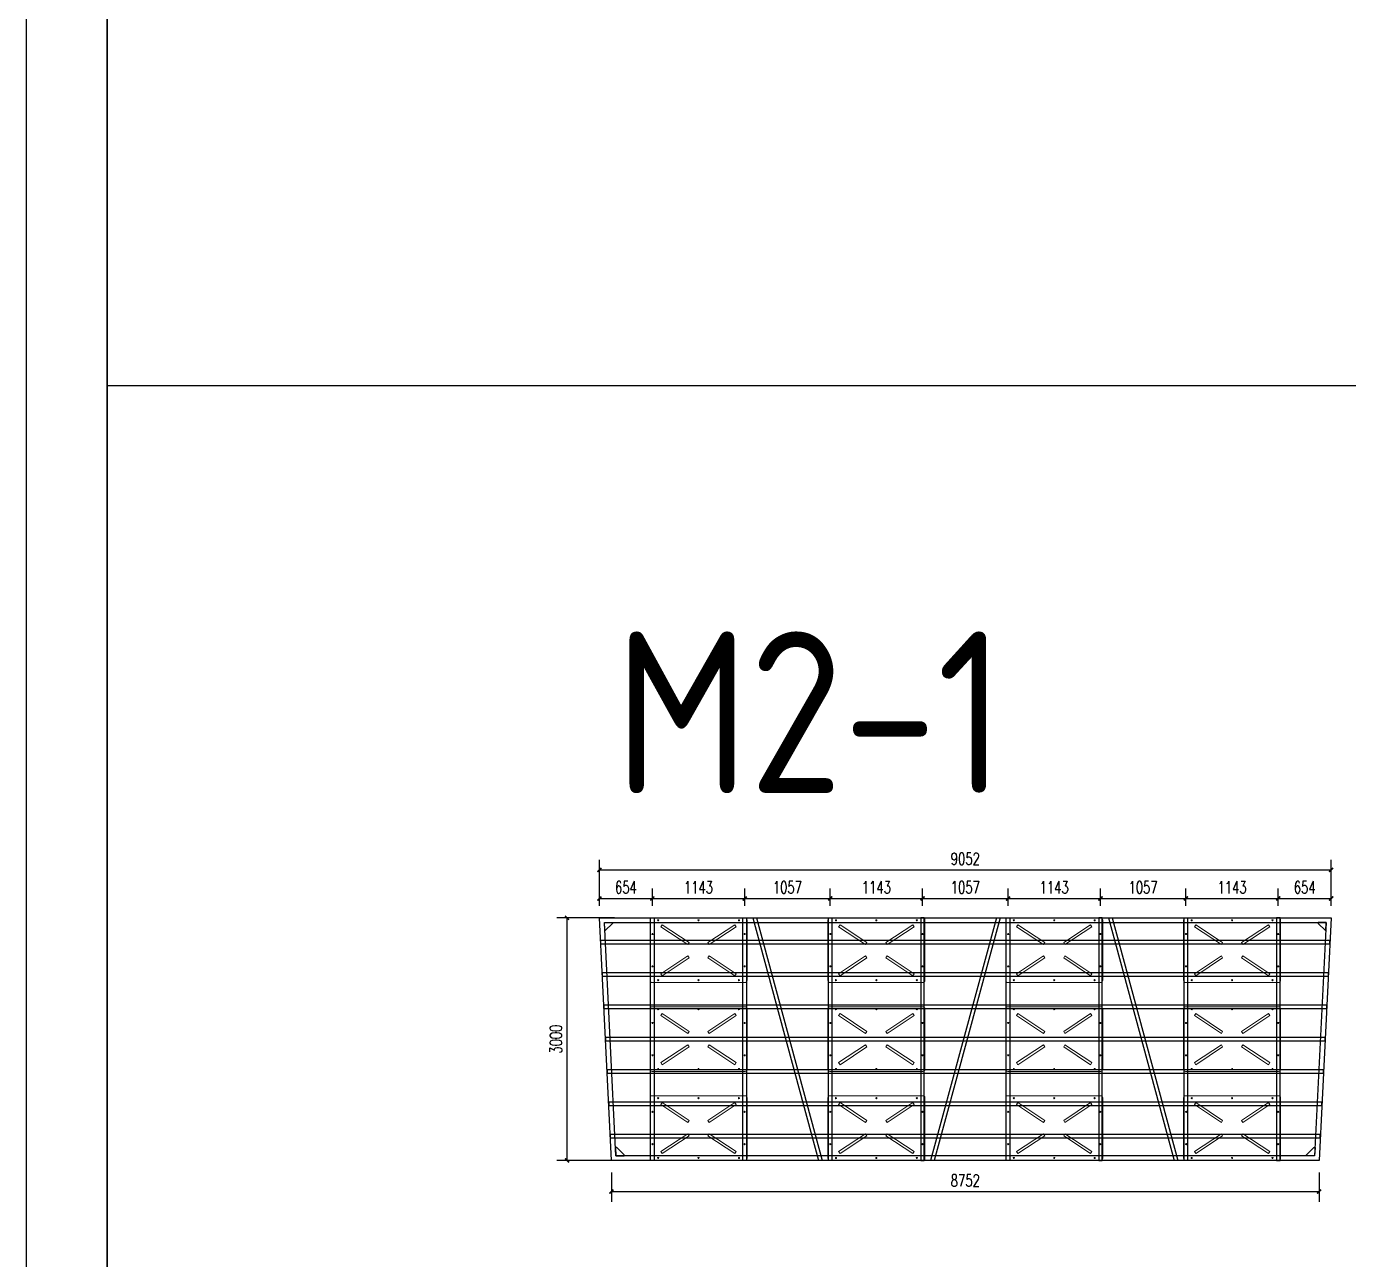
# Model space of a CAD drawing. Extents: x 1254079 to 1500931, y -102737 to 142253.
# Drawn here: x 1283444 to 1299798, y 36727 to 51982 of the extents above; entities that cross this region are included whole.
import ezdxf

# ---------------------------------------------------------------- set-up
doc = ezdxf.new("R2010")
doc.units = 0
doc.header["$LTSCALE"] = 1000
doc.header["$MEASUREMENT"] = 0
for name, color, linetype in [('14#槽钢', 3, 'Continuous'), ('PUB_DIM', 3, 'Continuous'), ('PUB_TEXT', 7, 'Continuous'), ('W-float bowl浮筒', 253, 'Continuous'), ('W-FLOAT_BOWL浮筒', 253, 'Continuous'), ('W-STEEL_FRAME钢架', 3, 'Continuous'), ('W-STEEL_KEEL钢龙骨', 5, 'Continuous')]:
    doc.layers.add(name, color=color, linetype=linetype)
doc.styles.add('_TCH_DIM_T3', font='SIMPLEX', dxfattribs={"width": 0.705882, "bigfont": 'GBCBIG'})
doc.styles.get("Standard").update_dxf_attribs({"font": 'gbenor.shx', "bigfont": 'gbcbig.shx'})
doc.dimstyles.new('_TCH_ARCH&&50', dxfattribs={"dimtxt": 148.75, "dimasz": 50, "dimexe": 125, "dimexo": 150, "dimgap": 63.125, "dimtad": 1, "dimdec": 0, "dimzin": 0, "dimdsep": 46, "dimtxsty": '_TCH_DIM_T3', "dimblk": 'ARCHTICK', "dimcen": 0.09, "dimclrt": 7, "dimazin": 2, "dimtfac": 1, "dimtdec": 0, "dimtix": 1, "dimtmove": 2, "dimatfit": 3, "dimfxl": 0, "dimtolj": 1, "dimtzin": 0, "dimarcsym": 0})

# ---------------------------------------------------------------- blocks, each defined once
blk = doc.blocks.new('*U24')
at = {"layer": '14#槽钢'}
blk.add_lwpolyline([(0, 29946), (0, -29946)], dxfattribs=at)
blk = doc.blocks.new('*U25')
at = {"layer": '14#槽钢', "color": 0, "linetype": 'ByBlock', "lineweight": -2, "transparency": 16777216}
blk.add_blockref('*U24', (0, 0), dxfattribs=at)
blk = doc.blocks.new('_ArchTick')
at = {"color": 0, "linetype": 'ByBlock', "const_width": 0.4}
blk.add_lwpolyline([(-0.5, -0.5), (0.5, 0.5)], dxfattribs=at)
blk = doc.blocks.new('*D1103')
at = {"layer": 'Defpoints', "color": 0, "transparency": 16777216}
for p in [(1291186, 41194), (1290531, 40954), (1291186, 40954)]:
    blk.add_point(p, dxfattribs=at)
at = {"layer": 'PUB_DIM', "color": 0, "lineweight": -2, "transparency": 16777216}
for p, q in [((1290531, 41104), (1290531, 41319)), ((1291186, 41104), (1291186, 41319)), ((1290531, 41194), (1291186, 41194))]:
    blk.add_line(p, q, dxfattribs=at)
at = {"layer": 'PUB_DIM', "color": 0, "lineweight": -2, "transparency": 16777216, "xscale": 50, "yscale": 50, "zscale": 50, "rotation": 180}
blk.add_blockref('_ArchTick', (1290531, 41194), dxfattribs=at)
at = {"layer": 'PUB_DIM', "color": 0, "lineweight": -2, "transparency": 16777216, "xscale": 50, "yscale": 50, "zscale": 50}
blk.add_blockref('_ArchTick', (1291186, 41194), dxfattribs=at)
at = {"layer": 'PUB_DIM', "color": 7, "transparency": 16777216, "insert": (1290859, 41332), "char_height": 148.8, "attachment_point": 5, "style": '_TCH_DIM_T3'}
blk.add_mtext('\\A1;654', dxfattribs=at)
blk = doc.blocks.new('*D1104')
at = {"layer": 'Defpoints', "color": 0, "transparency": 16777216}
for p in [(1292329, 41194), (1291186, 40954), (1292329, 40954)]:
    blk.add_point(p, dxfattribs=at)
at = {"layer": 'PUB_DIM', "color": 0, "lineweight": -2, "transparency": 16777216}
for p, q in [((1291186, 41104), (1291186, 41319)), ((1292329, 41104), (1292329, 41319)), ((1291186, 41194), (1292329, 41194))]:
    blk.add_line(p, q, dxfattribs=at)
at = {"layer": 'PUB_DIM', "color": 0, "lineweight": -2, "transparency": 16777216, "xscale": 50, "yscale": 50, "zscale": 50, "rotation": 180}
blk.add_blockref('_ArchTick', (1291186, 41194), dxfattribs=at)
at = {"layer": 'PUB_DIM', "color": 0, "lineweight": -2, "transparency": 16777216, "xscale": 50, "yscale": 50, "zscale": 50}
blk.add_blockref('_ArchTick', (1292329, 41194), dxfattribs=at)
at = {"layer": 'PUB_DIM', "color": 7, "transparency": 16777216, "insert": (1291757, 41332), "char_height": 148.8, "attachment_point": 5, "style": '_TCH_DIM_T3'}
blk.add_mtext('\\A1;1143', dxfattribs=at)
blk = doc.blocks.new('*D1105')
at = {"layer": 'Defpoints', "color": 0, "transparency": 16777216}
for p in [(1293386, 41194), (1292329, 40954), (1293386, 40954)]:
    blk.add_point(p, dxfattribs=at)
at = {"layer": 'PUB_DIM', "color": 0, "lineweight": -2, "transparency": 16777216}
for p, q in [((1292329, 41104), (1292329, 41319)), ((1293386, 41104), (1293386, 41319)), ((1292329, 41194), (1293386, 41194))]:
    blk.add_line(p, q, dxfattribs=at)
at = {"layer": 'PUB_DIM', "color": 0, "lineweight": -2, "transparency": 16777216, "xscale": 50, "yscale": 50, "zscale": 50, "rotation": 180}
blk.add_blockref('_ArchTick', (1292329, 41194), dxfattribs=at)
at = {"layer": 'PUB_DIM', "color": 0, "lineweight": -2, "transparency": 16777216, "xscale": 50, "yscale": 50, "zscale": 50}
blk.add_blockref('_ArchTick', (1293386, 41194), dxfattribs=at)
at = {"layer": 'PUB_DIM', "color": 7, "transparency": 16777216, "insert": (1292857, 41332), "char_height": 148.8, "attachment_point": 5, "style": '_TCH_DIM_T3'}
blk.add_mtext('\\A1;1057', dxfattribs=at)
blk = doc.blocks.new('*D1106')
at = {"layer": 'Defpoints', "color": 0, "transparency": 16777216}
for p in [(1294529, 41194), (1293386, 40954), (1294529, 40954)]:
    blk.add_point(p, dxfattribs=at)
at = {"layer": 'PUB_DIM', "color": 0, "lineweight": -2, "transparency": 16777216}
for p, q in [((1293386, 41104), (1293386, 41319)), ((1294529, 41104), (1294529, 41319)), ((1293386, 41194), (1294529, 41194))]:
    blk.add_line(p, q, dxfattribs=at)
at = {"layer": 'PUB_DIM', "color": 0, "lineweight": -2, "transparency": 16777216, "xscale": 50, "yscale": 50, "zscale": 50, "rotation": 180}
blk.add_blockref('_ArchTick', (1293386, 41194), dxfattribs=at)
at = {"layer": 'PUB_DIM', "color": 0, "lineweight": -2, "transparency": 16777216, "xscale": 50, "yscale": 50, "zscale": 50}
blk.add_blockref('_ArchTick', (1294529, 41194), dxfattribs=at)
at = {"layer": 'PUB_DIM', "color": 7, "transparency": 16777216, "insert": (1293957, 41332), "char_height": 148.8, "attachment_point": 5, "style": '_TCH_DIM_T3'}
blk.add_mtext('\\A1;1143', dxfattribs=at)
blk = doc.blocks.new('*D1107')
at = {"layer": 'Defpoints', "color": 0, "transparency": 16777216}
for p in [(1295586, 41194), (1294529, 40954), (1295586, 40954)]:
    blk.add_point(p, dxfattribs=at)
at = {"layer": 'PUB_DIM', "color": 0, "lineweight": -2, "transparency": 16777216}
for p, q in [((1294529, 41104), (1294529, 41319)), ((1295586, 41104), (1295586, 41319)), ((1294529, 41194), (1295586, 41194))]:
    blk.add_line(p, q, dxfattribs=at)
at = {"layer": 'PUB_DIM', "color": 0, "lineweight": -2, "transparency": 16777216, "xscale": 50, "yscale": 50, "zscale": 50, "rotation": 180}
blk.add_blockref('_ArchTick', (1294529, 41194), dxfattribs=at)
at = {"layer": 'PUB_DIM', "color": 0, "lineweight": -2, "transparency": 16777216, "xscale": 50, "yscale": 50, "zscale": 50}
blk.add_blockref('_ArchTick', (1295586, 41194), dxfattribs=at)
at = {"layer": 'PUB_DIM', "color": 7, "transparency": 16777216, "insert": (1295057, 41332), "char_height": 148.8, "attachment_point": 5, "style": '_TCH_DIM_T3'}
blk.add_mtext('\\A1;1057', dxfattribs=at)
blk = doc.blocks.new('*D1108')
at = {"layer": 'Defpoints', "color": 0, "transparency": 16777216}
for p in [(1296729, 41194), (1295586, 40954), (1296729, 40954)]:
    blk.add_point(p, dxfattribs=at)
at = {"layer": 'PUB_DIM', "color": 0, "lineweight": -2, "transparency": 16777216}
for p, q in [((1295586, 41104), (1295586, 41319)), ((1296729, 41104), (1296729, 41319)), ((1295586, 41194), (1296729, 41194))]:
    blk.add_line(p, q, dxfattribs=at)
at = {"layer": 'PUB_DIM', "color": 0, "lineweight": -2, "transparency": 16777216, "xscale": 50, "yscale": 50, "zscale": 50, "rotation": 180}
blk.add_blockref('_ArchTick', (1295586, 41194), dxfattribs=at)
at = {"layer": 'PUB_DIM', "color": 0, "lineweight": -2, "transparency": 16777216, "xscale": 50, "yscale": 50, "zscale": 50}
blk.add_blockref('_ArchTick', (1296729, 41194), dxfattribs=at)
at = {"layer": 'PUB_DIM', "color": 7, "transparency": 16777216, "insert": (1296157, 41332), "char_height": 148.8, "attachment_point": 5, "style": '_TCH_DIM_T3'}
blk.add_mtext('\\A1;1143', dxfattribs=at)
blk = doc.blocks.new('*D1109')
at = {"layer": 'Defpoints', "color": 0, "transparency": 16777216}
for p in [(1297786, 41194), (1296729, 40954), (1297786, 40954)]:
    blk.add_point(p, dxfattribs=at)
at = {"layer": 'PUB_DIM', "color": 0, "lineweight": -2, "transparency": 16777216}
for p, q in [((1296729, 41104), (1296729, 41319)), ((1297786, 41104), (1297786, 41319)), ((1296729, 41194), (1297786, 41194))]:
    blk.add_line(p, q, dxfattribs=at)
at = {"layer": 'PUB_DIM', "color": 0, "lineweight": -2, "transparency": 16777216, "xscale": 50, "yscale": 50, "zscale": 50, "rotation": 180}
blk.add_blockref('_ArchTick', (1296729, 41194), dxfattribs=at)
at = {"layer": 'PUB_DIM', "color": 0, "lineweight": -2, "transparency": 16777216, "xscale": 50, "yscale": 50, "zscale": 50}
blk.add_blockref('_ArchTick', (1297786, 41194), dxfattribs=at)
at = {"layer": 'PUB_DIM', "color": 7, "transparency": 16777216, "insert": (1297257, 41332), "char_height": 148.8, "attachment_point": 5, "style": '_TCH_DIM_T3'}
blk.add_mtext('\\A1;1057', dxfattribs=at)
blk = doc.blocks.new('*D1110')
at = {"layer": 'Defpoints', "color": 0, "transparency": 16777216}
for p in [(1298929, 41194), (1297786, 40954), (1298929, 40954)]:
    blk.add_point(p, dxfattribs=at)
at = {"layer": 'PUB_DIM', "color": 0, "lineweight": -2, "transparency": 16777216}
for p, q in [((1297786, 41104), (1297786, 41319)), ((1298929, 41104), (1298929, 41319)), ((1297786, 41194), (1298929, 41194))]:
    blk.add_line(p, q, dxfattribs=at)
at = {"layer": 'PUB_DIM', "color": 0, "lineweight": -2, "transparency": 16777216, "xscale": 50, "yscale": 50, "zscale": 50, "rotation": 180}
blk.add_blockref('_ArchTick', (1297786, 41194), dxfattribs=at)
at = {"layer": 'PUB_DIM', "color": 0, "lineweight": -2, "transparency": 16777216, "xscale": 50, "yscale": 50, "zscale": 50}
blk.add_blockref('_ArchTick', (1298929, 41194), dxfattribs=at)
at = {"layer": 'PUB_DIM', "color": 7, "transparency": 16777216, "insert": (1298357, 41332), "char_height": 148.8, "attachment_point": 5, "style": '_TCH_DIM_T3'}
blk.add_mtext('\\A1;1143', dxfattribs=at)
blk = doc.blocks.new('*D1111')
at = {"layer": 'Defpoints', "color": 0, "transparency": 16777216}
for p in [(1299583, 41194), (1298929, 40954), (1299583, 40954)]:
    blk.add_point(p, dxfattribs=at)
at = {"layer": 'PUB_DIM', "color": 0, "lineweight": -2, "transparency": 16777216}
for p, q in [((1298929, 41104), (1298929, 41319)), ((1299583, 41104), (1299583, 41319)), ((1298929, 41194), (1299583, 41194))]:
    blk.add_line(p, q, dxfattribs=at)
at = {"layer": 'PUB_DIM', "color": 0, "lineweight": -2, "transparency": 16777216, "xscale": 50, "yscale": 50, "zscale": 50, "rotation": 180}
blk.add_blockref('_ArchTick', (1298929, 41194), dxfattribs=at)
at = {"layer": 'PUB_DIM', "color": 0, "lineweight": -2, "transparency": 16777216, "xscale": 50, "yscale": 50, "zscale": 50}
blk.add_blockref('_ArchTick', (1299583, 41194), dxfattribs=at)
at = {"layer": 'PUB_DIM', "color": 7, "transparency": 16777216, "insert": (1299256, 41332), "char_height": 148.8, "attachment_point": 5, "style": '_TCH_DIM_T3'}
blk.add_mtext('\\A1;654', dxfattribs=at)
blk = doc.blocks.new('*D1137')
at = {"layer": 'Defpoints', "color": 0, "transparency": 16777216}
for p in [(1290681, 37954), (1299434, 37954), (1299434, 37568)]:
    blk.add_point(p, dxfattribs=at)
at = {"layer": 'PUB_DIM', "color": 0, "lineweight": -2, "transparency": 16777216}
for p, q in [((1290681, 37804), (1290681, 37443)), ((1299434, 37804), (1299434, 37443)), ((1290681, 37568), (1299434, 37568))]:
    blk.add_line(p, q, dxfattribs=at)
at = {"layer": 'PUB_DIM', "color": 0, "lineweight": -2, "transparency": 16777216, "xscale": 50, "yscale": 50, "zscale": 50, "rotation": 180}
blk.add_blockref('_ArchTick', (1290681, 37568), dxfattribs=at)
at = {"layer": 'PUB_DIM', "color": 0, "lineweight": -2, "transparency": 16777216, "xscale": 50, "yscale": 50, "zscale": 50}
blk.add_blockref('_ArchTick', (1299434, 37568), dxfattribs=at)
at = {"layer": 'PUB_DIM', "color": 7, "transparency": 16777216, "insert": (1295057, 37705), "char_height": 148.8, "attachment_point": 5, "style": '_TCH_DIM_T3'}
blk.add_mtext('\\A1;8752', dxfattribs=at)
blk = doc.blocks.new('*D1146')
at = {"layer": 'Defpoints', "color": 0, "transparency": 16777216}
for p in [(1290131, 40954), (1290868, 40954), (1290868, 37954)]:
    blk.add_point(p, dxfattribs=at)
at = {"layer": 'PUB_DIM', "color": 0, "lineweight": -2, "transparency": 16777216}
for p, q in [((1290718, 40954), (1290006, 40954)), ((1290131, 37954), (1290131, 40954)), ((1290718, 37954), (1290006, 37954))]:
    blk.add_line(p, q, dxfattribs=at)
at = {"layer": 'PUB_DIM', "color": 0, "lineweight": -2, "transparency": 16777216, "xscale": 50, "yscale": 50, "zscale": 50}
for p, rotation in [((1290131, 40954), 90), ((1290131, 37954), 270)]:
    blk.add_blockref('_ArchTick', p, dxfattribs=dict(at, rotation=rotation))
at = {"layer": 'PUB_DIM', "color": 7, "transparency": 16777216, "insert": (1289993, 39454), "char_height": 148.8, "attachment_point": 5, "rotation": 90, "style": '_TCH_DIM_T3'}
blk.add_mtext('\\A1;3000', dxfattribs=at)
blk = doc.blocks.new('*D1147')
at = {"layer": 'Defpoints', "color": 0, "transparency": 16777216}
for p in [(1299583, 41547), (1290531, 40954), (1299583, 40954)]:
    blk.add_point(p, dxfattribs=at)
at = {"layer": 'PUB_DIM', "color": 0, "lineweight": -2, "transparency": 16777216}
for p, q in [((1290531, 41104), (1290531, 41672)), ((1290531, 41547), (1299583, 41547)), ((1299583, 41104), (1299583, 41672))]:
    blk.add_line(p, q, dxfattribs=at)
at = {"layer": 'PUB_DIM', "color": 0, "lineweight": -2, "transparency": 16777216, "xscale": 50, "yscale": 50, "zscale": 50, "rotation": 180}
blk.add_blockref('_ArchTick', (1290531, 41547), dxfattribs=at)
at = {"layer": 'PUB_DIM', "color": 0, "lineweight": -2, "transparency": 16777216, "xscale": 50, "yscale": 50, "zscale": 50}
blk.add_blockref('_ArchTick', (1299583, 41547), dxfattribs=at)
at = {"layer": 'PUB_DIM', "color": 7, "transparency": 16777216, "insert": (1295057, 41685), "char_height": 148.8, "attachment_point": 5, "style": '_TCH_DIM_T3'}
blk.add_mtext('\\A1;9052', dxfattribs=at)
blk = doc.blocks.new('$matou$00000145')
at = {"layer": 'W-float bowl浮筒', "lineweight": 0}
for p, q in [((-600, -375), (-600, 375)), ((-575, 400), (575, 400)), ((-507, 370), (-493, 370)), ((-500, 377), (-500, 363)), ((-7, 370), (7, 370)), ((0, 377), (0, 363)), ((493, 370), (507, 370)), ((500, 377), (500, 363)), ((600, 375), (600, -375)), ((-577, 200), (-563, 200)), ((-570, 207), (-570, 193)), ((563, 200), (577, 200)), ((570, 207), (570, 193)), ((-577, -200), (-563, -200)), ((-570, -193), (-570, -207)), ((563, -200), (577, -200)), ((570, -193), (570, -207)), ((575, -400), (-575, -400)), ((-507, -370), (-493, -370)), ((-500, -377), (-500, -363)), ((-7, -370), (7, -370)), ((0, -377), (0, -363)), ((493, -370), (507, -370)), ((500, -377), (500, -363))]:
    blk.add_line(p, q, dxfattribs=at)
at = {"layer": 'W-float bowl浮筒', "lineweight": 0, "ltscale": 100}
for points in [[(-450, 316), (-117, 95), (-133, 70), (-467, 291)], [(450, 316), (117, 95), (133, 70), (467, 291)], [(-450, -316), (-117, -95), (-133, -70), (-467, -291)], [(450, -316), (117, -95), (133, -70), (467, -291)]]:
    blk.add_lwpolyline(points, close=True, dxfattribs=at)
at = {"layer": 'W-float bowl浮筒', "lineweight": 0}
for centre in [(-500, 370), (0, 370), (500, 370), (-570, 200), (570, 200), (-570, -200), (570, -200), (-500, -370), (0, -370), (500, -370)]:
    blk.add_circle(centre, 7, dxfattribs=at)
for centre, start, end in [((-575, 375), 90, 180), ((575, 375), 0, 90), ((-575, -375), 180, 270), ((575, -375), 270, 0)]:
    blk.add_arc(centre, 25, start, end, dxfattribs=at)

msp = doc.modelspace()

# ---------------------------------------------------------------- linework, layer by layer
at = {"layer": '14#槽钢'}
for points in [[(1283443.8, 63511.5), (1372490.4, 63511.5), (1372490.4, 1620.5), (1283443.8, 1620.5)], [(1284443.8, 62511.5), (1371490.4, 62511.5), (1371490.4, 2620.5), (1284443.8, 2620.5)], [(1299583.3, 40954), (1299433.5, 37953.7), (1290681.2, 37953.7), (1290531.4, 40954)], [(1299522.3, 40896), (1299378.3, 38011.7), (1290736.3, 38011.7), (1290592.3, 40896)]]:
    msp.add_lwpolyline(points, close=True, dxfattribs=at)
for points in [[(1284443.8, 47538.8), (1371490.4, 47538.8)], [(1294550.3, 40954), (1295564.3, 40954)]]:
    msp.add_lwpolyline(points, dxfattribs=at)
at = {"layer": 'PUB_DIM'}
for p, q in [((1292320.3, 39654), (1292334.3, 39654)), ((1292327.3, 39661), (1292327.3, 39647)), ((1292320.3, 39254), (1292334.3, 39254)), ((1292327.3, 39261), (1292327.3, 39247))]:
    msp.add_line(p, q, dxfattribs=at)
at = {"layer": 'W-STEEL_FRAME钢架'}
for p, q in [((1292427.1, 40954), (1293241.1, 37954)), ((1292473.5, 40954), (1293287.5, 37954)), ((1295441.1, 40954), (1294627.1, 37954)), ((1295487.5, 40954), (1294673.5, 37954)), ((1296827.1, 40954), (1297641.1, 37954)), ((1296873.5, 40954), (1297687.5, 37954))]:
    msp.add_line(p, q, dxfattribs=at)
at = {"layer": 'W-STEEL_FRAME钢架', "color": 1}
for points in [[(1290602.3, 40796), (1290597.3, 40796), (1290592.3, 40896), (1290692.3, 40896), (1290692.3, 40886)], [(1299513.1, 40795.9), (1299517.3, 40796), (1299522.3, 40896), (1299423.1, 40895.9), (1299423.1, 40885.9)], [(1290746.3, 38111.7), (1290731.3, 38111.7), (1290736.3, 38011.7), (1290836.3, 38011.7), (1290836.3, 38021.7)], [(1299368.3, 38111.7), (1299383.3, 38111.8), (1299378.3, 38011.7), (1299278.3, 38011.7), (1299278.3, 38021.7)]]:
    msp.add_lwpolyline(points, close=True, dxfattribs=at)
at = {"layer": 'W-STEEL_FRAME钢架'}
for points in [[(1291164.3, 40954), (1291207.3, 40954), (1291207.3, 37954), (1291164.3, 37954)], [(1292307.3, 40954), (1292350.3, 40954), (1292350.3, 37954), (1292307.3, 37954)], [(1293364.3, 40954), (1293407.3, 40954), (1293407.3, 37954), (1293364.3, 37954)], [(1294550.3, 40954), (1294507.3, 40954), (1294507.3, 37954), (1294550.3, 37954)], [(1295564.3, 40954), (1295607.3, 40954), (1295607.3, 37954), (1295564.3, 37954)], [(1296750.3, 40954), (1296707.3, 40954), (1296707.3, 37954), (1296750.3, 37954)], [(1297764.3, 40954), (1297807.3, 40954), (1297807.3, 37954), (1297764.3, 37954)], [(1298950.3, 40954), (1298907.3, 40954), (1298907.3, 37954), (1298950.3, 37954)]]:
    msp.add_lwpolyline(points, close=True, dxfattribs=at)
at = {"layer": 'W-STEEL_KEEL钢龙骨'}
for points in [[(1290546.3, 40634), (1299568.3, 40633.7), (1299568.3, 40673.7), (1290546.3, 40674)], [(1290566.4, 40232.7), (1299548.3, 40233.5), (1299548.3, 40273.5), (1290566.4, 40272.7)], [(1290586.3, 39833.9), (1299528.4, 39834), (1299528.4, 39874), (1290586.3, 39873.9)], [(1290606.3, 39433.8), (1299508.4, 39433.8), (1299508.4, 39473.8), (1290606.3, 39473.8)], [(1290626.2, 39034.1), (1299488.5, 39034.2), (1299488.5, 39074.2), (1290626.2, 39074.1)], [(1290646.2, 38634.1), (1299468.5, 38633.9), (1299468.5, 38673.9), (1290646.2, 38674.1)], [(1290666.2, 38234), (1299448.5, 38233.6), (1299448.5, 38273.6), (1290666.2, 38274)]]:
    msp.add_lwpolyline(points, close=True, dxfattribs=at)

# ---------------------------------------------------------------- block references
at = {"layer": '14#槽钢'}
msp.add_blockref('*U25', (1284443.8, 32566), dxfattribs=at)
at = {"layer": 'W-FLOAT_BOWL浮筒'}
for p in [(1291757.3, 40554), (1293957.3, 40554), (1296157.3, 40554), (1298357.3, 40554), (1291757.3, 39454), (1293957.3, 39454), (1296157.3, 39454), (1298357.3, 39454), (1291757.3, 38354), (1293957.3, 38354), (1296157.3, 38354), (1298357.3, 38354)]:
    msp.add_blockref('$matou$00000145', p, dxfattribs=at)

# ---------------------------------------------------------------- texts
at = {"layer": 'PUB_TEXT'}
msp.add_text('M2-1', height=2000, dxfattribs=at).set_placement((1290720.1, 42497.5))

# ---------------------------------------------------------------- dimensions: what is measured, and where the dimension line sits
at = {"layer": 'PUB_DIM'}
for p1, p2, distance, picture, middle in [((1290531.4, 40954), (1299583.3, 40954), 593.3, '*D1147', (1295057.3, 41684.8)), ((1290531.4, 40954), (1291185.8, 40954), 240.4, '*D1103', (1290858.6, 41331.9)), ((1291185.8, 40954), (1292328.8, 40954), 240.4, '*D1104', (1291757.3, 41331.9)), ((1292328.8, 40954), (1293385.8, 40954), 240.4, '*D1105', (1292857.3, 41331.9)), ((1293385.8, 40954), (1294528.8, 40954), 240.4, '*D1106', (1293957.3, 41331.9)), ((1294528.8, 40954), (1295585.8, 40954), 240.4, '*D1107', (1295057.3, 41331.9)), ((1295585.8, 40954), (1296728.8, 40954), 240.4, '*D1108', (1296157.3, 41331.9)), ((1296728.8, 40954), (1297785.8, 40954), 240.4, '*D1109', (1297257.3, 41331.9)), ((1297785.8, 40954), (1298928.8, 40954), 240.4, '*D1110', (1298357.3, 41331.9)), ((1298928.8347, 40953.9524), (1299583.3132, 40953.9524), 240.4167, '*D1111', (1299256.0739, 41331.8691)), ((1290867.6, 37953.7), (1290867.6, 40954), 736.7, '*D1146', (1289993.4, 39453.8)), ((1290681.2, 37953.7), (1299433.5, 37953.7), -386.2, '*D1137', (1295057.3, 37705))]:
    dim = msp.add_aligned_dim(p1=p1, p2=p2, distance=distance, dimstyle='_TCH_ARCH&&50', dxfattribs=at)
    dim.commit()
    dim.dimension.update_dxf_attribs({"geometry": picture, "text_midpoint": middle})

doc.saveas('drawing.dxf')
